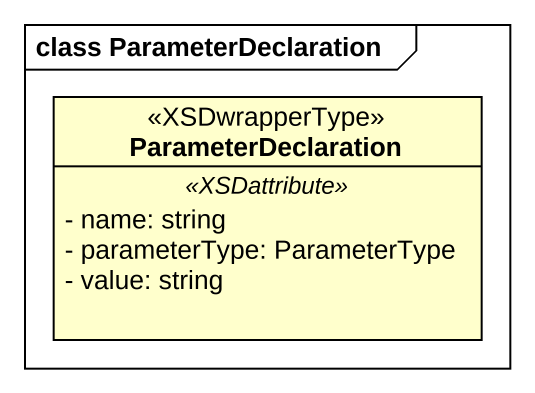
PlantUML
@startuml
mainframe class ParameterDeclaration
hide circle
hide empty members
skinparam classAttributeIconSize 0
class ParameterDeclaration <<XSDwrapperType>> {
  .. <<XSDattribute>> ..
  - name: string
  - parameterType: ParameterType
  - value: string
}
@enduml
